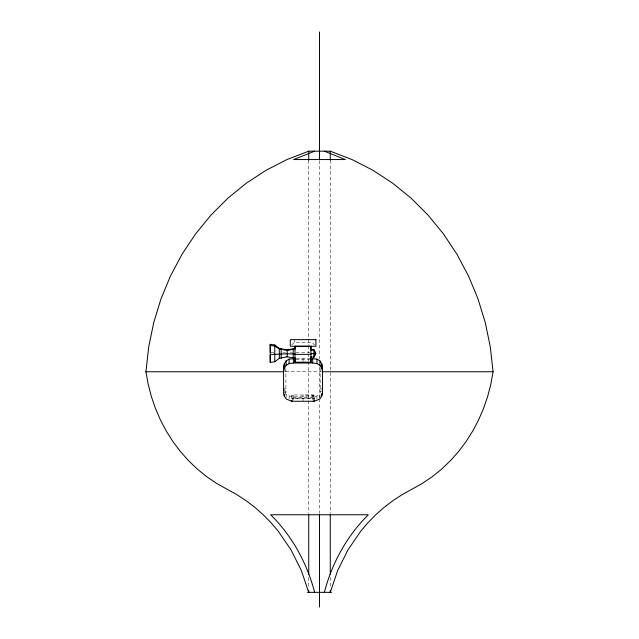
<?xml version="1.0" encoding="UTF-8"?>
<svg xmlns="http://www.w3.org/2000/svg" width="639" height="639" viewBox="0 0 639 639"><rect width="100%" height="100%" fill="white"/><g stroke="black" fill="none" stroke-linecap="round" stroke-linejoin="round"><path stroke-width="0.48" stroke-dasharray="3.19 2.4" d="M303.03 400.853L303.03 398.544L314.284 398.385L291.783 398.385L303.03 398.544M319.955 398.081L319.955 394.535L313.797 397.314L291.783 397.434M291.68 344.932L294.467 342.32L311.728 342.32L314.516 344.932M314.284 400.693L314.284 395.118L293.205 394.958L291.783 395.118L291.783 400.693M290.242 352.848L292.231 352.784M296.001 352.361L309.971 352.361M296.264 358.591L309.803 358.591M296.001 359.629L309.971 359.629M283.58 370.979L285.905 370.979M285.625 371.762L321.489 371.762M283.58 388.887L285.905 388.887M320.155 388.887L322.479 388.887M283.58 391.108L285.905 391.108M320.155 391.108L322.479 391.108M283.58 392.378L285.905 392.378M314.284 396.843L291.783 396.843L286.104 394.535L285.202 393.033M314.284 395.118L303.03 394.958L303.03 397.266M271.136 352.257L273.867 352.305M282.917 352.808L285.521 352.888M314.284 397.434L313.797 397.314L313.797 395.006M330.267 160.165L330.267 513.492M330.267 577.376L330.267 588.351M320.155 368.383L320.155 392.745M319.5 160.581L319.5 359.014M319.5 366.994L319.5 397.905M319.5 398.896L319.5 513.572M316.936 396.14L316.936 400.573M313.797 398.496L313.797 400.038M312.854 394.958L312.854 397.266M312.854 398.544L312.854 400.086M308.733 160.165L308.733 344.812M308.733 345.811L308.733 352.8M308.733 353.798L308.733 360.779M308.733 361.778L308.733 399.71M308.733 400.709L308.733 513.492M308.733 577.376L308.733 588.351M303.03 358.591L303.03 363.024M294.467 339.636L294.467 342.32M293.205 394.958L293.205 397.266L291.783 396.843L292.263 397.314L292.263 395.006M293.205 398.544L293.205 400.086M292.263 398.496L292.263 400.038M289.132 396.14L289.132 398.8M286.104 394.535L286.104 398.968M285.905 368.383L285.905 392.745"/><path stroke-width="0.96" d="M295.002 358.287L287.254 356.778L279.331 358.287L274.778 361.762L270.225 362.409L270.225 344.325L274.778 344.98L279.331 348.447L287.254 349.964L295.002 348.447M274.778 344.98L274.778 361.762M279.331 348.447L279.331 358.287M281.184 348.447L281.184 358.287M287.254 356.346L287.254 356.778L287.254 349.964M293.221 348.447L293.221 358.287M310.961 356.905L310.961 362.217L295.002 362.217L295.01 357.808M310.961 349.629L313.853 349.629L313.853 357.105L310.961 357.105M308.733 590.348L308.733 592.345L301.32 570.499L291.112 550.011L278.332 531.305L271.056 522.734L263.236 514.754L254.905 507.39L246.119 500.688L236.917 494.69L216.877 483.555L206.892 476.806L197.443 469.178L188.617 460.743L180.446 451.557L173.001 441.669L166.332 431.157L160.477 420.087L155.485 408.529L151.379 396.571L148.192 384.287L145.94 371.762L148.703 346.905L153.751 322.487L161.052 298.732L170.517 275.904L182.059 254.218L195.558 233.914L210.878 215.175L227.851 198.21L246.327 183.185L266.096 170.254L286.967 159.55L308.733 151.179L330.267 151.179L352.033 159.55L372.904 170.254L392.673 183.185L411.149 198.21L428.122 215.175L443.442 233.914L456.941 254.218L468.483 275.904L477.948 298.732L485.249 322.487L490.297 346.905L493.06 371.762L490.808 384.287L487.621 396.571L483.515 408.529L478.523 420.087L472.668 431.157L465.999 441.669L458.554 451.557L450.383 460.743L441.557 469.178L432.108 476.806L422.123 483.555L402.083 494.69L392.881 500.688L384.095 507.39L375.764 514.754L367.944 522.734L360.668 531.305L347.888 550.011L337.68 570.499L330.267 592.345L330.267 590.348M295.29 358.591L289.132 359.102L286.104 360.907L284.291 363.911L283.58 366.538L283.58 393.328L284.291 395.964L286.104 398.968L291.783 401.276L314.284 401.276L319.955 398.968L321.768 395.964L322.479 393.328L322.479 366.538L321.768 363.911L319.955 360.907L316.936 359.102L310.77 358.591M283.58 370.971L284.291 368.336L284.291 363.911M324.372 592.345C331.921 563.239 346.881 535.945 368.32 514.754L270.68 514.754C292.119 535.945 307.079 563.239 314.628 592.345M310.961 350.1L313.853 350.1L315.762 353.367L313.853 357.105L315.762 353.367L313.853 349.629M284.291 368.336L286.104 365.34L289.132 363.535L293.357 363.024L312.703 363.024L316.936 363.535L319.955 365.34L321.768 368.336L322.479 370.971M292.263 400.805L291.783 401.276L291.783 400.693M314.628 151.179L293.613 159.55L345.387 159.55L324.372 151.179M315.762 353.367L310.961 353.838L310.961 362.217M295.002 349.062L287.254 350.388L279.331 349.062L274.778 346.026L270.225 345.451M145.94 371.762L283.636 371.762M322.487 371.762L493.06 371.762M307.471 592.345L331.529 592.345M313.797 400.805L314.284 401.276L314.284 400.693M283.58 388.895L284.051 390.653M330.267 151.179L330.267 160.165M330.267 514.491L330.267 574.381M321.768 363.911L321.768 368.336M321.768 393.304L321.768 395.964M319.955 360.907L319.955 365.34M319.5 31.95L319.5 159.582M319.5 514.571L319.5 607.05M316.936 359.102L316.936 363.535M312.703 358.591L312.703 363.024M310.961 346.194L310.961 349.717M308.733 151.179L308.733 160.165M308.733 514.491L308.733 574.381M295.01 346.194L295.01 348.838M295.002 362.217L295.002 353.982L287.254 353.79L270.225 354.501L270.225 362.409M293.357 358.591L293.357 363.024M289.132 359.102L289.132 363.535M286.104 360.907L286.104 365.34M284.291 394.191L284.291 395.964M270.225 344.325L270.225 352.241M295.002 346.314L295.002 354.373L310.961 354.373L310.961 346.314L295.002 346.314M315.914 339.636L290.282 339.636L290.282 346.234L315.914 346.234L315.914 339.636"/></g></svg>
